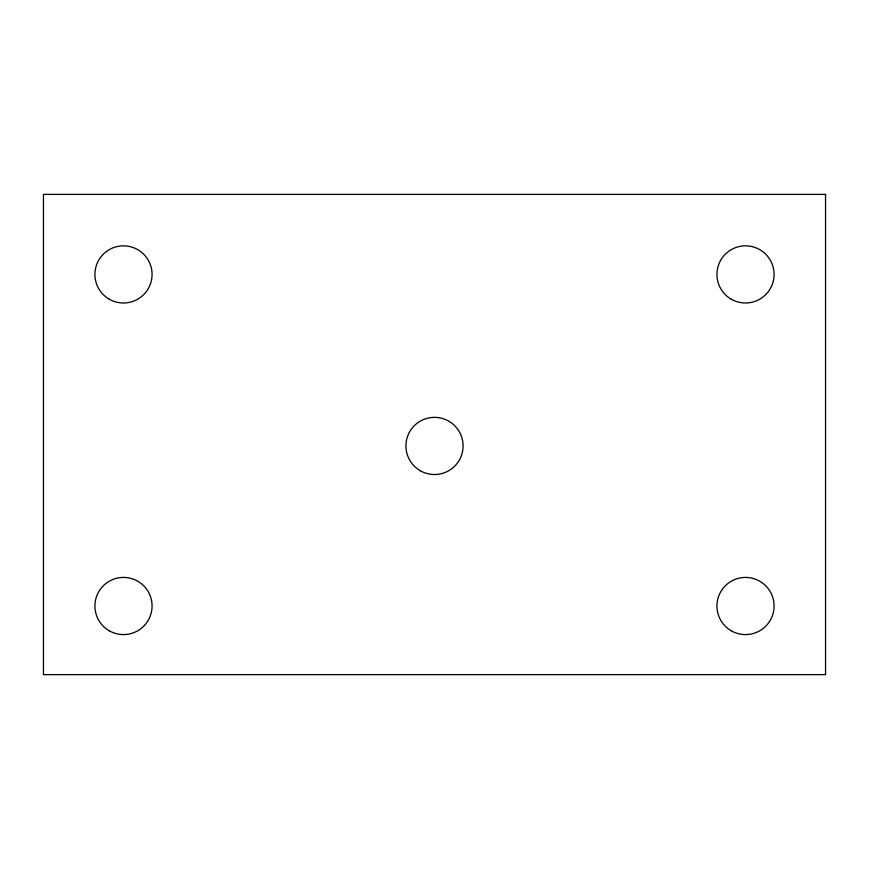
<?xml version="1.0" encoding="UTF-8"?>
<svg xmlns="http://www.w3.org/2000/svg" width="869" height="869" viewBox="0 0 869 869"><rect width="100%" height="100%" fill="white"/><g stroke="black" fill="none" stroke-linecap="round" stroke-linejoin="round"><path stroke-width="1.3" d="M825.55 194.384L43.45 194.384L43.45 674.616L825.55 674.616L825.55 194.384M731.22 299.175A28.59 28.59 0 0 0 774.094 274.419A28.59 28.59 0 0 0 731.22 249.664A28.59 28.59 0 0 0 731.22 299.175M731.22 630.764A28.59 28.59 0 0 0 774.094 606.008A28.59 28.59 0 0 0 731.22 581.252A28.59 28.59 0 0 0 731.22 630.764M109.201 299.175A28.59 28.59 0 0 0 152.075 274.419A28.59 28.59 0 0 0 109.201 249.664A28.59 28.59 0 0 0 109.201 299.175M109.201 630.764A28.59 28.59 0 0 0 152.075 606.008A28.59 28.59 0 0 0 109.201 581.252A28.59 28.59 0 0 0 109.201 630.764M420.205 470.694A28.59 28.59 0 0 0 463.09 445.938A28.59 28.59 0 0 0 420.205 421.183A28.59 28.59 0 0 0 420.205 470.694"/></g></svg>
